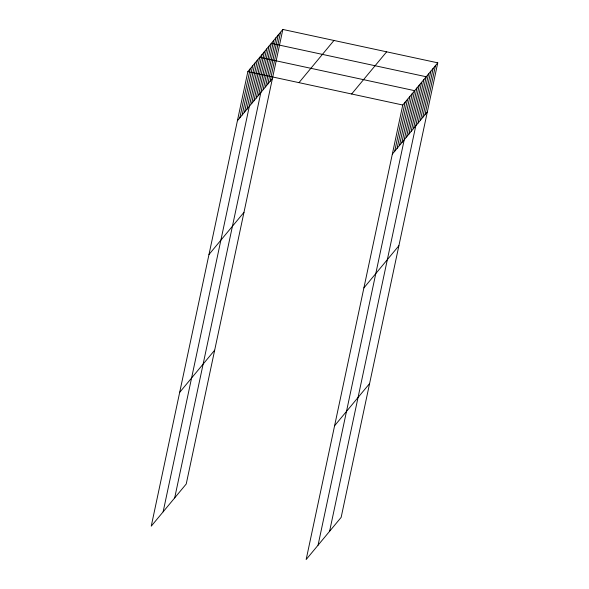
<?xml version="1.0" encoding="UTF-8"?>
<svg xmlns="http://www.w3.org/2000/svg" width="589" height="589" viewBox="0 0 589 589"><rect width="100%" height="100%" fill="white"/><g stroke="black" fill="none" stroke-linecap="round" stroke-linejoin="round"><path stroke-width="0.88" d="M282.845 29.45L247.851 71.63L151.24 526.168L186.234 483.981L282.845 29.45L437.76 62.832L341.149 517.37L306.155 559.55L402.766 105.019L437.76 62.832M239.797 117.859L250.229 68.766M242.175 114.995L252.615 65.894M244.553 112.124L254.993 63.03M246.938 109.26L257.371 60.159M163.138 511.826L259.749 57.288L414.663 90.677L318.053 545.208M251.628 103.605L262.061 54.505M253.933 100.822L264.373 51.722M256.244 98.039L266.677 48.939M258.556 95.249L268.989 46.156M174.683 497.904L271.301 43.372L426.215 76.754L329.597 531.285M263.173 89.683L273.605 40.589M265.484 86.9L275.917 37.799M267.789 84.117L278.229 35.016M270.101 81.334L280.541 32.233M394.711 151.248L405.144 102.147M397.089 148.376L407.529 99.276M399.467 145.505L409.907 96.412M401.853 142.641L412.285 93.541M406.535 136.987L416.975 87.894M408.847 134.204L419.287 85.103M411.159 131.421L421.591 82.32M413.471 128.638L423.903 79.537M418.087 123.064L428.52 73.971M420.399 120.281L430.831 71.188M422.703 117.498L433.143 68.405M425.015 114.715L435.448 65.615M237.419 120.73L272.412 78.551M298.976 82.651L333.97 40.464M208.977 254.522L243.971 212.342M351.648 93.997L386.642 51.817M179.674 392.37L214.668 350.19M392.333 154.112L427.327 111.932M363.892 287.911L398.886 245.723M334.589 425.759L369.583 383.572M247.851 71.63L402.766 105.019"/></g></svg>
